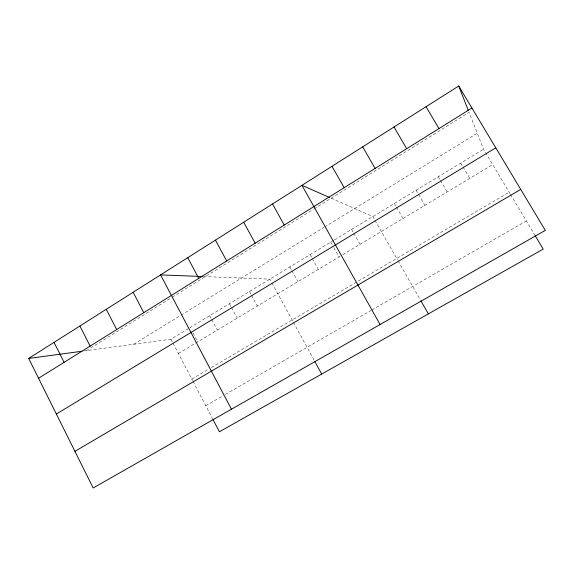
<?xml version="1.0" encoding="UTF-8"?>
<svg xmlns="http://www.w3.org/2000/svg" width="574" height="574" viewBox="0 0 574 574"><rect width="100%" height="100%" fill="white"/><g stroke="black" fill="none" stroke-linecap="round" stroke-linejoin="round"><path stroke-width="0.43" stroke-dasharray="2.87 2.15" d="M86.43 350.642L171.597 297.605M172.351 297.138L313.325 209.352M314.064 208.886L469.073 112.361L483.545 149.247L510.099 193.703M133.663 344.271L180.243 315.657M180.989 315.198L323.872 227.433M324.619 226.974L477.259 133.218M83.768 351.001L170.937 339.241L189.42 328.005M333.724 240.305L190.159 327.553L191.35 329.813M334.47 239.853L483.545 149.247M178.392 353.469L342.039 255.121M342.793 254.669L492.707 164.58M191.809 379.077L209.058 368.917M211.311 367.597L509.203 192.197M205.75 405.703L223.171 395.665M225.446 394.352L371.069 310.426M371.83 309.989L526.365 220.925M203.562 276.568L269.816 279.143L271.495 282.221M331.212 198.209L372.82 216.542L374.528 219.533M510.551 194.457L534.76 234.981M460.743 163.109L462.551 166.159M463.003 166.919L469.769 178.363M438.278 176.763L440.057 179.798M440.502 180.559L447.175 191.938M416.136 190.216L424.911 205.32M394.324 203.476L396.053 206.482M396.483 207.236L402.977 218.507M374.951 220.28L397.603 259.972M398.047 260.754L420.52 300.123M351.625 229.421L353.311 232.398M353.728 233.144L360.042 244.302M330.739 242.12L332.045 244.459M333.795 247.573L339.04 256.93M310.139 254.634L311.869 257.74M312.299 258.515L318.333 269.371M289.834 266.975L291.535 270.067M291.965 270.835L297.913 281.64M271.911 282.989L292.97 321.512M293.379 322.272L314.365 360.659M249.475 291.506L251.132 294.562M251.541 295.33L257.339 306.021M229.421 303.696L231.057 306.731M231.466 307.492L237.184 318.139M209.654 315.707L211.268 318.735M211.67 319.488L217.309 330.079M192.943 332.827L197.714 341.853M170.937 339.241L172.595 342.398M173.011 343.187L192.627 380.641M193.036 381.423L212.567 418.704"/><path stroke-width="0.86" d="M28.7 358.434L458.726 86.007L545.3 230.375L93.175 487.993L28.7 358.434L81.996 351.245M38.566 378.259L471.928 108.02M56.36 414.019L495.793 147.812M74.929 451.329L520.733 189.406M202.708 276.539L160.569 274.896L231.466 409.197M329.591 197.499L301.96 185.323L380.088 324.511M535.198 235.72L543.191 249.102L219.412 431.77L212.968 419.479M426.03 106.721L438.959 128.583M394.022 126.998L406.686 148.702M362.689 146.851L375.102 168.404M420.957 300.891L428.369 313.878M332.009 166.288L344.178 187.684M272.528 203.971L284.223 225.073M243.692 222.238L255.157 243.189M314.767 361.405L321.691 374.069M215.429 240.14L226.68 260.948M187.727 257.69L198.769 278.354M133.139 292.274L143.765 312.651M106.255 309.307L116.68 329.541M79.894 326.003L90.132 346.1M54.049 342.377L64.094 362.338M458.726 86.007L468.441 110.76"/></g></svg>
